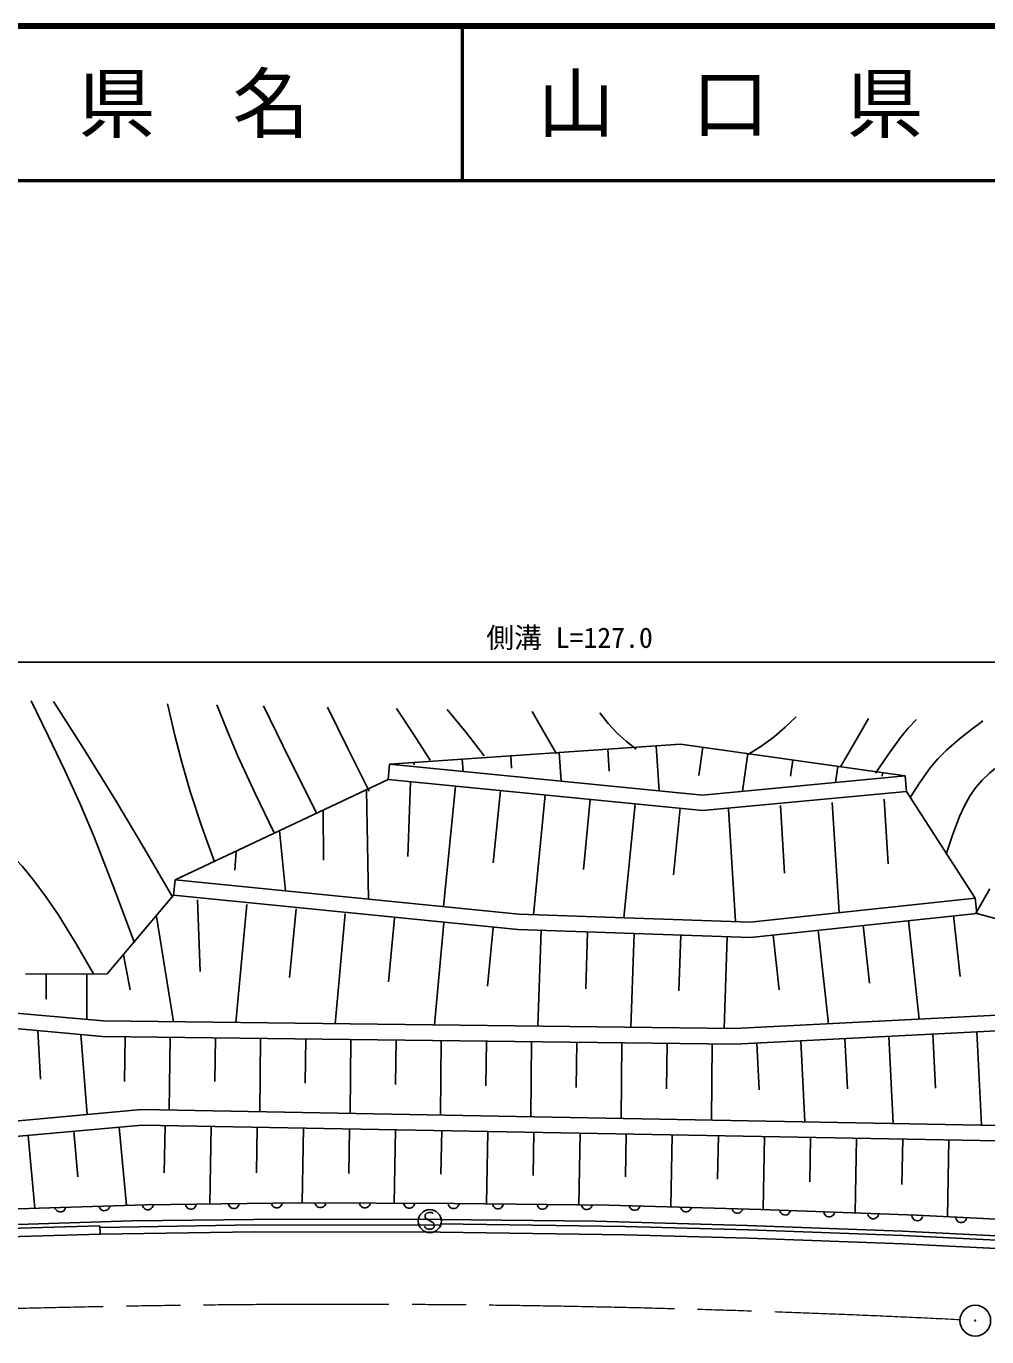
# Model space of a CAD drawing. Units: millimetres, scale not verified. Extents: x 40000 to 680000, y 20000 to 380000.
# Drawn here: x 304765 to 366980, y 295130 to 380000 of the extents above; entities that cross this region are included whole.
import ezdxf
from ezdxf.enums import TextEntityAlignment as Align

# ---------------------------------------------------------------- set-up
doc = ezdxf.new("R2010")
doc.units = ezdxf.units.MM
doc.header["$LTSCALE"] = 1000
doc.linetypes.add('CHAIN', pattern=[18.5, 12, -1.5, 3.5, -1.5])
for name, color, linetype, lineweight in [('M-BGD', 7, 'Continuous', 25), ('M-BMK', 2, 'CHAIN', 13), ('M-TTL', 2, 'Continuous', 140), ('M-TTL-LINE', 7, 'Continuous', 50)]:
    doc.layers.add(name, color=color, linetype=linetype, lineweight=lineweight)
doc.layers.add('M-TTL-TXT', color=7, linetype='Continuous')
doc.styles.add('ＭＳ ゴシック', font='')
doc.styles.get('ＭＳ ゴシック').set_extended_font_data('MS Gothic')

# ---------------------------------------------------------------- blocks, each defined once
blk = doc.blocks.new('BUHIN3')
at = {"color": 7, "linetype": 'Continuous', "lineweight": 25}
blk.add_lwpolyline([(217, 491), (175, 534), (118, 559), (39, 571), (-78, 568), (-174, 539), (-255, 480), (-301, 396), (-302, 310), (-297, 253), (-264, 179), (-211, 140), (205, -84), (252, -150), (285, -243), (280, -333), (256, -405), (206, -474), (91, -511), (-82, -517), (-157, -508), (-229, -476), (-291, -422), (-346, -337)], dxfattribs=at)
blk.add_circle((0, 0), 746, dxfattribs=at)
blk = doc.blocks.new('BUHIN41')
at = {"color": 7, "linetype": 'Continuous', "lineweight": 25}
blk.add_lwpolyline([(350, 16), (325, -66), (286, -136), (223, -216), (148, -261), (67, -290), (-41, -294), (-124, -274), (-203, -235), (-275, -161), (-320, -95), (-350, -16)], dxfattribs=at)
blk = doc.blocks.new('BUHIN42')
at = {"color": 7, "linetype": 'Continuous', "lineweight": 25}
blk.add_lwpolyline([(350, 11), (324, -70), (285, -140), (220, -219), (145, -263), (63, -290), (-45, -294), (-128, -272), (-206, -232), (-277, -158), (-321, -91), (-350, -11)], dxfattribs=at)
blk = doc.blocks.new('BUHIN43')
at = {"color": 7, "linetype": 'Continuous', "lineweight": 25}
blk.add_lwpolyline([(350, 4), (323, -77), (281, -146), (216, -224), (139, -266), (57, -292), (-51, -293), (-134, -269), (-211, -228), (-280, -152), (-323, -84), (-350, -4)], dxfattribs=at)
blk = doc.blocks.new('BUHIN44')
at = {"color": 7, "linetype": 'Continuous', "lineweight": 25}
blk.add_lwpolyline([(350, -4), (321, -85), (278, -152), (211, -228), (133, -269), (51, -293), (-58, -292), (-140, -266), (-216, -223), (-284, -145), (-325, -76), (-350, 4)], dxfattribs=at)
blk = doc.blocks.new('BUHIN45')
at = {"color": 7, "linetype": 'Continuous', "lineweight": 25}
blk.add_lwpolyline([(350, -9), (320, -89), (276, -156), (207, -231), (129, -271), (47, -294), (-62, -291), (-144, -264), (-219, -220), (-286, -141), (-326, -72), (-350, 9)], dxfattribs=at)
blk = doc.blocks.new('BUHIN1')
at = {"color": 7, "linetype": 'Continuous', "lineweight": 25}
for radius in [995, 30]:
    blk.add_circle((0, 0), radius, dxfattribs=at)

msp = doc.modelspace()

# ---------------------------------------------------------------- linework, layer by layer
at = {"layer": 'M-BGD'}
for p, q in [((276520, 338819), (403354, 338819)), ((328302, 332214), (347134, 333511)), ((336149, 332755), (336203, 331961)), ((339287, 332971), (339415, 331118)), ((342426, 333187), (342525, 331758)), ((345565, 333403), (345766, 330491)), ((347134, 333511), (361689, 331446)), ((348590, 333305), (348330, 331475)), ((351501, 332892), (351155, 330457)), ((328204, 331219), (328302, 332214)), ((328302, 332214), (348574, 330214)), ((329871, 332322), (329882, 332164)), ((333010, 332539), (333065, 331744)), ((354412, 332479), (354264, 331435)), ((357323, 332066), (357175, 331022)), ((314413, 324715), (328204, 331219)), ((328204, 331219), (348572, 329210)), ((329658, 331076), (329481, 326223)), ((348574, 330214), (361689, 331446)), ((360234, 331653), (360204, 331444)), ((361689, 331446), (361783, 330450)), ((326799, 330554), (326932, 323466)), ((332568, 330789), (331798, 322981)), ((335478, 330502), (335016, 325815)), ((338388, 330215), (337623, 322462)), ((348572, 329210), (361783, 330450)), ((361783, 330450), (366230, 323539)), ((341298, 329928), (340850, 325389)), ((344207, 329640), (343480, 322263)), ((347117, 329353), (346692, 325039)), ((350252, 329315), (350710, 322017)), ((353611, 329527), (353886, 325157)), ((356970, 329738), (357419, 322600)), ((360329, 329949), (360593, 325754)), ((323989, 329222), (324023, 325989)), ((321179, 327891), (321552, 324003)), ((318369, 326559), (318275, 325351)), ((314313, 323720), (314413, 324715)), ((314413, 324715), (336670, 322495)), ((310002, 318624), (314313, 323720)), ((314313, 323720), (336603, 321497)), ((315858, 323430), (316027, 318790)), ((351646, 321985), (366230, 323539)), ((366230, 323539), (366336, 322545)), ((319050, 323132), (318336, 315478)), ((322241, 322835), (321828, 318398)), ((325433, 322538), (324768, 315401)), ((351682, 320984), (366336, 322545)), ((366336, 322545), (372260, 320929)), ((313197, 322340), (314295, 315527)), ((328624, 322240), (328240, 318113)), ((331816, 321943), (331199, 315323)), ((336670, 322495), (351646, 321985)), ((358980, 321777), (359386, 318038)), ((361899, 322094), (362595, 315694)), ((364819, 322411), (365247, 318470)), ((335007, 321645), (334652, 317829)), ((336603, 321497), (351682, 320984)), ((338111, 321445), (337900, 315242)), ((341127, 321343), (341001, 317660)), ((344142, 321240), (343936, 315169)), ((347158, 321137), (347036, 317535)), ((350174, 321035), (349972, 315096)), ((353141, 321142), (353526, 317605)), ((356061, 321459), (356720, 315396)), ((311067, 319863), (311503, 317595)), ((304730, 318611), (310002, 318624)), ((306048, 318614), (306052, 316995)), ((308684, 318621), (308691, 315678)), ((290111, 317354), (309755, 315582)), ((290146, 316347), (309704, 314583)), ((350644, 315088), (373411, 316242)), ((305513, 314961), (305681, 311820)), ((309755, 315582), (350644, 315088)), ((350663, 314088), (373448, 315243)), ((366328, 314882), (366634, 308841)), ((308307, 314709), (308717, 309524)), ((309704, 314583), (350663, 314088)), ((311167, 314565), (311132, 311672)), ((314092, 314530), (314035, 309812)), ((317018, 314494), (316984, 311652)), ((319944, 314459), (319886, 309704)), ((322869, 314424), (322835, 311559)), ((325795, 314388), (325737, 309596)), ((328721, 314353), (328686, 311466)), ((331646, 314318), (331588, 309488)), ((334572, 314282), (334537, 311373)), ((337498, 314247), (337439, 309380)), ((340423, 314212), (340388, 311280)), ((343349, 314176), (343290, 309272)), ((346275, 314141), (346239, 311187)), ((349200, 314106), (349141, 309164)), ((352087, 314160), (352241, 311127)), ((354935, 314304), (355202, 309052)), ((357783, 314449), (357949, 311179)), ((360632, 314593), (360918, 308946)), ((363480, 314738), (363658, 311231)), ((300456, 308770), (312233, 309845)), ((312233, 309845), (369007, 308797)), ((300469, 307767), (312270, 308844)), ((304894, 308171), (305326, 303443)), ((307844, 308440), (308113, 305498)), ((310795, 308710), (311258, 303629)), ((312270, 308844), (369002, 307797)), ((313763, 308817), (313706, 305737)), ((316748, 308762), (316655, 303721)), ((319734, 308707), (319680, 305738)), ((322720, 308651), (322631, 303793)), ((325706, 308596), (325653, 305709)), ((328692, 308541), (328604, 303774)), ((331678, 308486), (331626, 305653)), ((334664, 308431), (334577, 303740)), ((337650, 308376), (337598, 305577)), ((340636, 308321), (340550, 303681)), ((343621, 308266), (343570, 305486)), ((346607, 308210), (346521, 303546)), ((349593, 308155), (349541, 305338)), ((352579, 308100), (352492, 303372)), ((355565, 308045), (355512, 305174)), ((358551, 307990), (358462, 303147)), ((361537, 307935), (361483, 304995)), ((364523, 307880), (364431, 302901)), ((302445, 303352), (312502, 303669)), ((312502, 303669), (322386, 303794)), ((322386, 303794), (332466, 303761)), ((332466, 303761), (342511, 303662)), ((342511, 303662), (352356, 303377)), ((352356, 303377), (362419, 302998)), ((362419, 302998), (372455, 302515)), ((299532, 302022), (309541, 302305)), ((301552, 302315), (311610, 302631)), ((309541, 302305), (309557, 301766)), ((309549, 302215), (319543, 302380)), ((311610, 302631), (321494, 302757)), ((319543, 302380), (331576, 302360)), ((321494, 302757), (331574, 302724)), ((331574, 302724), (341619, 302625)), ((331582, 302450), (343558, 302282)), ((341619, 302625), (351464, 302340)), ((343565, 302282), (351569, 302064)), ((351464, 302340), (361526, 301961)), ((299547, 301482), (309557, 301766)), ((309557, 301766), (319546, 301930)), ((319546, 301930), (331575, 301910)), ((331575, 301910), (343551, 301742)), ((343551, 301742), (351552, 301525)), ((351552, 301525), (361538, 301151)), ((351569, 302064), (361562, 301691)), ((361526, 301961), (371563, 301477)), ((361562, 301691), (371557, 301181)), ((361538, 301151), (371530, 300642))]:
    msp.add_line(p, q, dxfattribs=at)
for points in [[(311778, 320648), (310485, 324106), (309137, 327540), (308236, 329676), (307277, 331796), (306194, 334057), (305084, 336306)], [(314262, 323579), (312435, 326738), (310551, 329876), (308561, 333089), (306540, 336276)], [(316963, 325893), (316143, 328161), (315380, 330446), (314859, 332249), (314393, 334078), (314149, 335099), (313909, 336121)], [(320807, 327815), (319611, 330259), (318469, 332727), (317772, 334383), (317119, 336054)], [(323584, 329011), (321835, 332490), (320125, 335991)], [(326984, 330469), (325618, 333176), (324280, 335904)], [(330930, 332465), (329851, 334144), (328759, 335810)], [(332037, 335742), (333253, 334263), (334435, 332758)], [(337529, 335627), (338313, 334257), (339110, 332888)], [(341927, 335535), (342463, 334851), (343042, 334211), (343639, 333682), (344280, 333183)], [(351444, 332790), (352336, 333359), (353199, 333983), (353923, 334605), (354627, 335269)], [(357495, 332044), (358409, 333598), (359311, 335171)], [(359782, 331638), (360563, 332803), (361396, 333937), (361894, 334533), (362422, 335105)], [(362008, 330054), (362636, 331032), (363309, 331970), (363817, 332566), (364370, 333122), (365206, 333850), (366095, 334544), (366411, 334780), (366727, 335015)], [(364342, 326377), (364752, 327623), (365212, 328828), (365536, 329522), (365907, 330176), (366266, 330692), (366672, 331170), (367151, 331636), (367683, 332068), (368332, 332511), (369034, 332915), (369913, 333342), (370838, 333725), (372183, 334197), (373533, 334607), (373973, 334733), (374404, 334854)], [(309132, 318643), (308003, 320579), (306828, 322473), (306066, 323595), (305254, 324684), (304516, 325574), (303734, 326424), (302817, 327325), (301856, 328185), (300652, 329171), (299402, 330115), (297358, 331550), (295268, 332943), (295166, 333011), (295055, 333084)], [(366277, 322570), (367171, 324130)]]:
    msp.add_lwpolyline(points, dxfattribs=at)
at = {"layer": 'M-BMK'}
msp.add_arc((325192, -502665), 799894, 87.13043, 94.15176, dxfattribs=at)
at = {"layer": 'M-TTL'}
msp.add_line((680000, 380000), (40000, 380000), dxfattribs=at)
at = {"layer": 'M-TTL-LINE'}
for p, q in [((333000, 380000), (333000, 370000)), ((40000, 370000), (680000, 370000))]:
    msp.add_line(p, q, dxfattribs=at)

# ---------------------------------------------------------------- block references
at = {"layer": 'M-BGD', "rotation": 359.0502}
for name, p in [('BUHIN41', (306973, 303509)), ('BUHIN41', (309830, 303589)), ('BUHIN42', (312649, 303650)), ('BUHIN42', (315431, 303691)), ('BUHIN42', (318213, 303732)), ('BUHIN42', (320995, 303773)), ('BUHIN43', (323824, 303785)), ('BUHIN43', (326699, 303766)), ('BUHIN43', (329574, 303747)), ('BUHIN3', (330907, 302616)), ('BUHIN43', (332449, 303728)), ('BUHIN43', (335324, 303709)), ('BUHIN43', (338199, 303690)), ('BUHIN43', (341074, 303671)), ('BUHIN44', (344175, 303614)), ('BUHIN44', (347502, 303517)), ('BUHIN44', (350828, 303421)), ('BUHIN45', (353918, 303311)), ('BUHIN45', (356770, 303188)), ('BUHIN45', (359622, 303066)), ('BUHIN45', (362474, 302943)), ('BUHIN45', (365326, 302821)), ('BUHIN1', (366236, 296175))]:
    msp.add_blockref(name, p, dxfattribs=at)

# ---------------------------------------------------------------- texts
at = {"layer": 'M-BGD', "style": 'ＭＳ ゴシック'}
msp.add_text('側溝 L=127.0', height=1320, dxfattribs=at).set_placement((334563, 339346), align=Align.BOTTOM_LEFT)
at = {"layer": 'M-TTL-TXT', "style": 'ＭＳ ゴシック'}
for s, p in [('県\u3000名', (315625, 375000)), ('山\u3000口\u3000県', (350375, 375000))]:
    msp.add_text(s, height=3666, dxfattribs=at).set_placement(p, align=Align.MIDDLE_CENTER)

doc.saveas('drawing.dxf')
